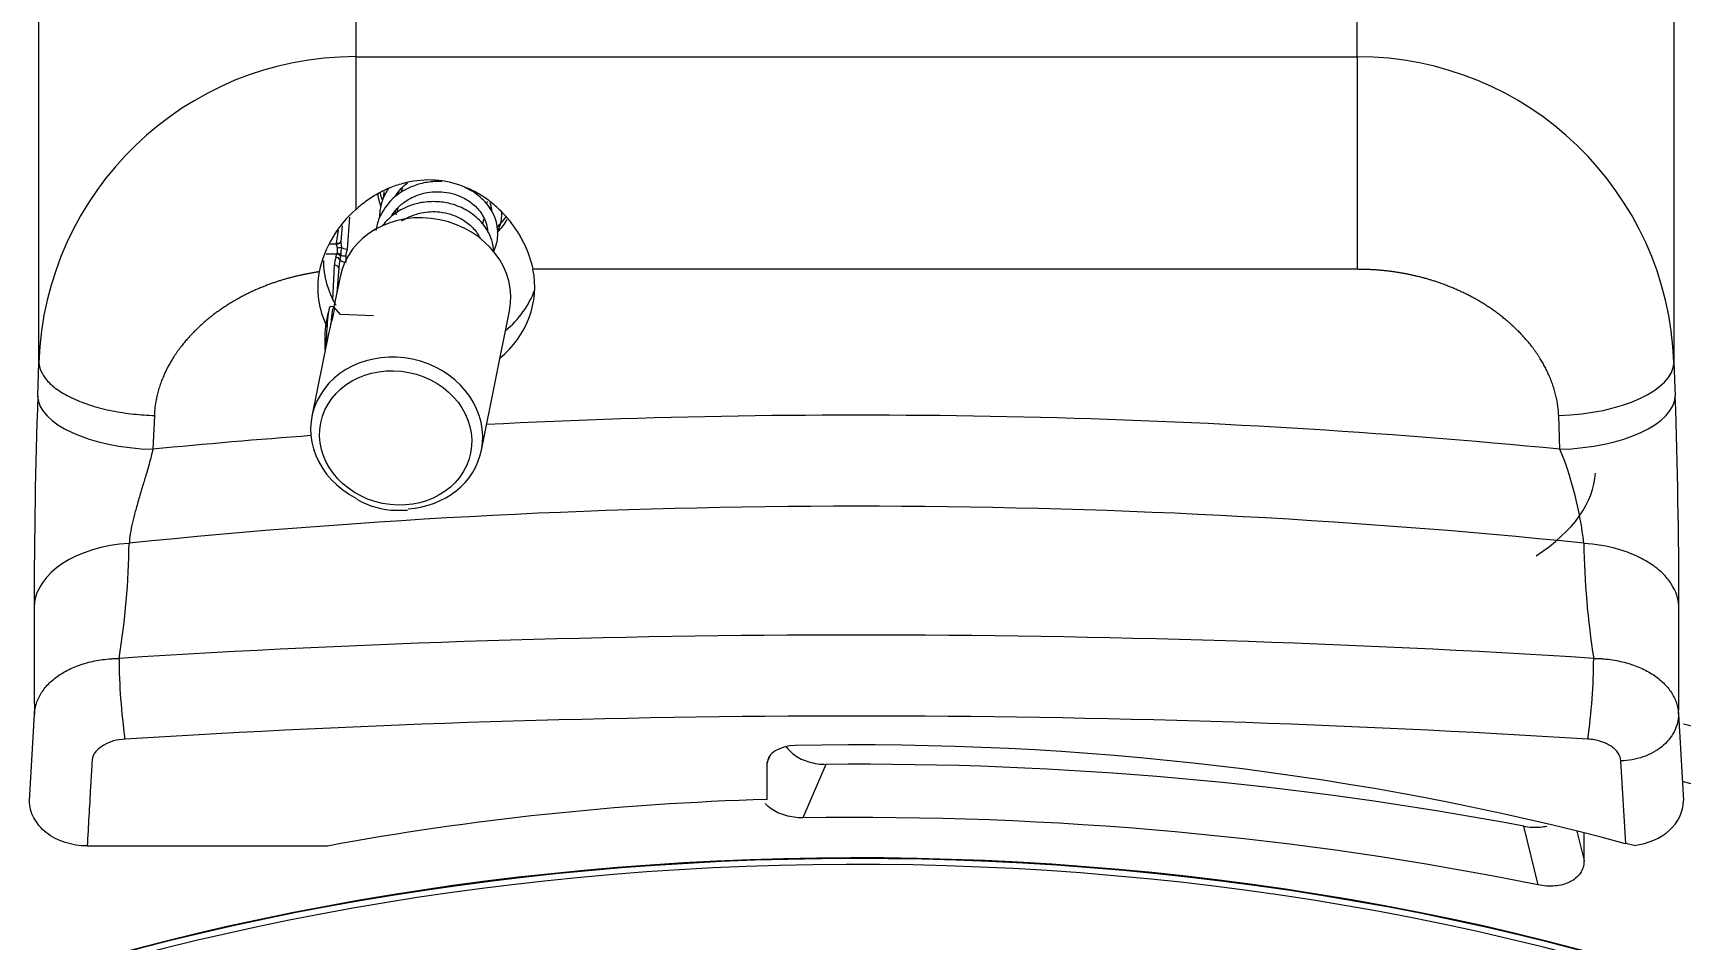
# Model space of a CAD drawing. Header units: millimetres. Extents: x 886808 to 1650903, y -1008069 to 230892.
# Drawn here: x 935637.3 to 935751.7, y -346851.4 to -346788.5 of the extents above; entities that cross this region are included whole.
import ezdxf

# ---------------------------------------------------------------- set-up
doc = ezdxf.new("R2010")
doc.units = ezdxf.units.MM
doc.layers.get('0').update_dxf_attribs({"lineweight": 0})
for name, color, linetype, lineweight in [('A_Dim', 8, 'Continuous', 5), ('hatch', 250, 'Continuous', 0), ('I-FURN', 252, 'Continuous', 5)]:
    doc.layers.add(name, color=color, linetype=linetype, lineweight=lineweight)
doc.styles.add('TIÊU ĐỀ', font='arial.ttf', dxfattribs={"height": 230})
doc.dimstyles.new('1-100', dxfattribs={"dimtxt": 230, "dimasz": 150, "dimexe": 150, "dimexo": 300, "dimgap": 90, "dimtad": 1, "dimdec": 0, "dimrnd": 5, "dimzin": 0, "dimtxsty": 'TIÊU ĐỀ', "dimblk": 'ARCHTICK', "dimcen": 100, "dimdle": 120, "dimclrd": 256, "dimclre": 256, "dimclrt": 2, "dimadec": 0, "dimazin": 0, "dimtfac": 1, "dimtdec": 0, "dimtix": 1, "dimtmove": 1, "dimatfit": 3, "dimldrblk": 'OPEN30', "dimfxl": 900, "dimtolj": 1, "dimtzin": 0, "dimlwd": 13, "dimlwe": 13, "dimarcsym": 1})

# ---------------------------------------------------------------- blocks, each defined once
blk = doc.blocks.new('A$C26DD556D')
at = {"layer": 'hatch', "transparency": 33554636}
for p, q in [((2550.62, 23431.6, 0), (2550.62, 23395.34, 0)), ((2620.13, 23395.34, 0), (2620.13, 23431.6, 0)), ((2528.63, 23374.13, 0), (2528.63, 23429.55, 0)), ((2642.11, 23429.55, 0), (2642.11, 23374.13, 0)), ((2550.62, 23395.34, 0), (2620.13, 23395.34, 0)), ((2550.62, 23395.34, 0), (2550.62, 23384.73, 0)), ((2620.13, 23395.34, 0), (2620.13, 23380.59, 0)), ((2553.83, 23386.25, 0), (2553.76, 23385.91, 0)), ((2553.55, 23384.86, 0), (2553.48, 23384.52, 0)), ((2559.72, 23385.11, 0), (2559.76, 23385.3, 0)), ((2549.67, 23383.6, 0), (2549.59, 23382.53, 0)), ((2550.19, 23384.22, 0), (2550.02, 23381.99, 0)), ((2559.44, 23383.72, 0), (2559.51, 23384.07, 0)), ((2548.83, 23382.35, 0), (2549.29, 23382.35, 0)), ((2549.29, 23382.41, 0), (2549.42, 23383.3, 0)), ((2549.31, 23381.65, 0), (2548.56, 23381.65, 0)), ((2549.24, 23381.45, 0), (2549.31, 23381.65, 0)), ((2549.31, 23381.65, 0), (2549.33, 23381.7, 0)), ((2549.57, 23381.5, 0), (2549.52, 23381.25, 0)), ((2549.57, 23381.59, 0), (2549.57, 23381.5, 0)), ((2549.94, 23381.52, 0), (2549.94, 23381.07, 0)), ((2549.03, 23378.46, 0), (2549.14, 23380.88, 0)), ((2549.53, 23380.08, 0), (2549.1, 23377.98, 0)), ((2549.44, 23380.69, 0), (2549.3, 23378.95, 0)), ((2620.13, 23380.59, 0), (2562.93, 23380.59, 0)), ((2549.09, 23377.99, 0), (2548.84, 23378, 0)), ((2549.57, 23377.46, 0), (2549.1, 23377.98, 0)), ((2551.85, 23377.36, 0), (2549.56, 23377.46, 0)), ((2559.34, 23368.04, 0), (2561.29, 23377.71, 0)), ((2548.75, 23376.23, 0), (2547.58, 23370.41, 0)), ((2528.55, 23371.78, 0), (2528.63, 23374.13, 0)), ((2642.11, 23374.13, 0), (2642.19, 23371.78, 0)), ((2536.64, 23370.45, 0), (2536.54, 23368.1, 0)), ((2634.2, 23368.1, 0), (2634.11, 23370.45, 0)), ((2553.43, 23363.87, 0), (2554.22, 23363.88, 0)), ((2527.97, 23343.73, 0), (2528.31, 23349.72, 0)), ((2642.43, 23349.72, 0), (2642.77, 23343.73, 0)), ((2579.17, 23346.37, 0), (2579.4, 23346.9, 0)), ((2579.17, 23343.81, 0), (2579.17, 23346.32, 0)), ((2583.25, 23346.24, 0), (2581.64, 23342.53, 0)), ((2638.76, 23340.74, 0), (2638.43, 23346.48, 0)), ((2632.68, 23337.88, 0), (2631.68, 23341.95, 0)), ((2635.38, 23341.61, 0), (2635.87, 23339.57, 0)), ((2635.87, 23339.57, 0), (2635.87, 23341.49, 0)), ((2531.98, 23340.58, 0), (2548.66, 23340.58, 0)), ((2639.35, 23340.61, 0), (2638.76, 23340.74, 0))]:
    blk.add_line(p, q, dxfattribs=at)
for centre, radius, start, end in [((2550.59, 23373.37, 0), 21.98, 89.9425, 177.9978), ((2620.13, 23373.35, 0), 21.99, 2.0431, 90.0167), ((2555.77, 23378.8, 0), 7.86, 130.9566, 168.1174), ((2551.65, 23382.49, 0), 2.06, 179.269, 189.6637), ((2548.17, 23381.94, 0), 1.18, 347.9532, 6.4927), ((2567.78, 23380.51, 0), 18.24, 174.8627, 176.609), ((2556.46, 23375.64, 0), 8, 163.6955, 177.9605), ((2556.46, 23375.64, 0), 8, 182.0395, 185.0107), ((2978.78, 23356.53, 0), 450.49, 178.059, 179.9098), ((2193.98, 23356.56, 0), 448.48, 0.086, 1.9451), ((2585.37, 22864.47, 0), 506, 84.4624, 92.9082), ((2585.37, 22864.47, 0), 506, 94.2913, 95.5376), ((2611.31, 23358.83, 0), 24.7, 6.3875, 22.0617), ((2553.51, 23369.43, 0), 5.56, 239.6151, 269.0992), ((2480.6, 23362.25, 0), 54.29, 350.8211, 359.2866), ((2690.3, 23362.26, 0), 54.45, 180.7258, 189.1665), ((3849.52, 23357.68, 0), 1321.23, 180.01912, 180.34519), ((1321.23, 23357.68, 0), 1321.23, 359.65481, 359.98088), ((2574.82, 23353.74, 0), 40.63, 180.2159, 188.1436), ((2595.9, 23353.74, 0), 40.64, 351.8584, 359.7829)]:
    blk.add_arc(centre, radius, start, end, dxfattribs=at)
for centre, major_axis, ratio, start_param, end_param in [((2556.85, 23386.03, 0), (4.66, -0.94), 0.874049, 3.421201, 3.629399), ((2556.94, 23386.51, 0), (4.66, -0.94), 0.874049, 3.520988, 3.645801), ((2556.94, 23386.51, 0), (3.43, -0.69), 0.874049, 3.559458, 3.594368), ((2555.41, 23378.89, 0), (-5.88, 1.19), 0.874049, 3.141593, 6.283185), ((2556.94, 23386.51, 0), (3.43, -0.69), 0.874049, 5.915429, 5.961488), ((2556.94, 23386.51, 0), (4.66, -0.94), 0.874049, 5.716851, 5.928085), ((2556.85, 23386.03, 0), (4.66, -0.94), 0.874049, 5.763245, 6.015671), ((2549.29, 23382.59, 0), (-0.297, 0.044), 0.611523, 1.660984, 3.112345), ((2549.29, 23382.54, 0), (0.3, -0.015), 0.615172, 4.743539, 6.255494), ((2550.09, 23382.34, 0), (-0.8, -0.074), 0.851421, 6.078596, 6.161346), ((2555.9, 23381.27, 0), (-7.53, -0.15), 0.895469, -0.011074, 0.466986), ((2549.95, 23381, 0), (-0.22, -1.25), 0.625598, 4.455996, 4.916978), ((2549.24, 23381.21, 0), (0.283, -0.098), 0.770569, 0.56917, 1.832461), ((2549.31, 23381.42, 0), (0.286, -0.091), 0.773369, 0.75536, 1.811622), ((2549.33, 23381.49, 0), (0.298, -0.038), 0.692732, 0.690245, 1.660199), ((2549.35, 23382.1, 0), (0.294, 0.06), 0.064272, 4.699243, 5.857438), ((2549.95, 23380.77, 0), (0.16, 1.4), 0.352761, 1.258867, 1.71985), ((2549.99, 23381.31, 0), (-0.498, 0.04), 0.483198, 0.403168, 1.332599), ((2549.98, 23381.76, 0), (-0.497, -0.057), 0.467505, 0.546226, 1.420677), ((2550.06, 23382.22, 0), (-0.498, 0.04), 0.483198, 0.490141, 1.512982), ((2555.51, 23379.35, 0), (-7.53, -0.15), 0.895469, -0.180316, 0.396646), ((2549.14, 23380.64, 0), (-0.3, 0.013), 0.787737, 3.204222, 4.746141), ((2555.51, 23379.35, 0), (-7.53, -0.15), 0.895469, 2.299109, 3.304054), ((2555.9, 23381.27, 0), (-7.53, -0.15), 0.895469, 2.299109, 2.800659), ((2548.75, 23376, 0), (-0.09, -2), 0.084301, 3.141593, 5.087919), ((2549, 23375.99, 0), (-0.09, -2), 0.084301, 3.056889, 4.315195), ((2556.46, 23375.42, 0), (8, 0), 0.478469, 3.084182, 3.245591), ((2556.46, 23375.86, 0), (8, 0), 0.478469, 3.124556, 3.296222), ((2553.46, 23369.22, 0), (5.88, -1.19), 0.874049, 0, 4.399644), ((2634.11, 23373.96, 0), (8.01, 0.28), 0.438155, 4.697089, 6.252586), ((2536.54, 23371.61, 0), (-8, 0.28), 0.438155, 0.030599, 1.586096), ((2634.2, 23371.61, 0), (8, 0.28), 0.438155, 4.697089, 6.252586), ((2553.46, 23369.22, 0), (5.88, -1.19), 0.874049, 5.02115, 6.283185), ((2609.66, 23366.65, 0), (-27, 0), 0.41481, 2.581841, 3.124139), ((2585.37, 22861.84, 0), (0, -502.31), 0.995409, 3.040454, 3.242732), ((2535.63, 23357.08, 0), (-7.34, 0), 0.615661, 4.813528, 6.248279), ((2585.37, 23047.38, 0), (-500, 0), 0.615661, 4.609861, 4.814917), ((2585.37, 23044.22, 0), (496, 0), 0.615661, 1.468268, 1.673324), ((2585.37, 23259.05, 0), (-157, 0), 0.615661, 1.059776, 4.338128), ((2581.17, 23346.32, 0), (-2, 0), 0.615661, 4.744334, 6.283185), ((2585.37, 23265.4, 0), (-133.5, 0), 0.615661, 4.300993, 4.744334), ((2585.37, 23261.4, 0), (127.18, 0), 0.615661, 0, 3.544314), ((2585.37, 23261.56, 0), (127, 0), 0.615661, 0, 3.549966), ((2585.37, 23249.59, 0), (-157, 0), 0.615661, 4.412963, 4.725881), ((2585.37, 23261.41, 0), (126.5, 0), 0.615661, 0, 3.555297), ((2585.37, 23259.05, 0), (-151, 0), 0.615661, 0.734046, 4.322472), ((2585.37, 23265.4, 0), (-127.5, 0), 0.615661, 4.761036, 5.004469), ((2638.77, 23343.73, 0), (4, 0), 0.787531, 4.859228, 6.283185), ((2585.37, 23249.59, 0), (151, 0), 0.615661, 1.252158, 1.59553)]:
    blk.add_ellipse(centre, major_axis=major_axis, ratio=ratio, start_param=start_param, end_param=end_param, dxfattribs=at)
blk.add_ellipse((2553.39, 23368.89, 0), major_axis=(-5.2, 1.05), ratio=0.874049, dxfattribs=at)
for points, degree, knots in [([(2562.93, 23380.59, 0), (2562.8, 23381.19, 0), (2562.6, 23381.77, 0), (2562.18, 23382.64, 0), (2562.02, 23382.93, 0), (2561.67, 23383.48, 0), (2561.48, 23383.74, 0), (2561.06, 23384.25, 0), (2560.83, 23384.5, 0), (2560.35, 23384.96, 0), (2560.09, 23385.18, 0), (2559.56, 23385.58, 0), (2559.28, 23385.76, 0), (2558.69, 23386.08, 0), (2558.39, 23386.23, 0), (2557.45, 23386.58, 0), (2556.8, 23386.73, 0), (2555.45, 23386.82, 0), (2554.79, 23386.76, 0), (2553.8, 23386.53, 0), (2553.48, 23386.43, 0), (2552.86, 23386.19, 0), (2552.55, 23386.05, 0), (2551.96, 23385.73, 0), (2551.68, 23385.55, 0), (2551.13, 23385.17, 0), (2550.87, 23384.96, 0), (2550.62, 23384.73, 0)], 3, [0, 0, 0, 0, 0.125, 0.125, 0.1875, 0.1875, 0.25, 0.25, 0.3125, 0.3125, 0.375, 0.375, 0.4375, 0.4375, 0.5, 0.5, 0.625, 0.625, 0.75, 0.75, 0.8125, 0.8125, 0.875, 0.875, 0.9375, 0.9375, 1, 1, 1, 1]), ([(2556.59, 23386.67, 0), (2556.25, 23386.69, 0), (2555.58, 23386.66, 0), (2554.51, 23386.38, 0), (2553.35, 23385.75, 0), (2552.51, 23384.78, 0), (2552.12, 23383.85, 0), (2552.04, 23383.43, 0), (2552.02, 23383.28, 0)], 3, [0.7355056, 0.7355056, 0.7355056, 0.7355056, 0.773535, 0.811774, 0.8608752, 0.9246464, 0.9614425, 0.9798945, 0.9798945, 0.9798945, 0.9798945]), ([(2552.92, 23386.24, 0), (2552.85, 23386.15, 0), (2552.62, 23385.78, 0), (2552.33, 23385.08, 0), (2552.28, 23384.51, 0), (2552.25, 23384.16, 0)], 3, [0.91064409, 0.91064409, 0.91064409, 0.91064409, 0.92464635, 0.96144246, 1, 1, 1, 1]), ([(2553.13, 23384.33, 0), (2553.23, 23384.5, 0), (2553.53, 23384.89, 0), (2554.05, 23385.32, 0), (2554.71, 23385.68, 0), (2555.58, 23385.97, 0), (2556.57, 23386.01, 0), (2557.46, 23385.83, 0), (2558.19, 23385.53, 0), (2558.89, 23385.05, 0), (2559.51, 23384.3, 0), (2559.74, 23383.63, 0), (2559.77, 23383.24, 0), (2559.78, 23383.18, 0)], 3, [0.0801392, 0.0801392, 0.0801392, 0.0801392, 0.1097039, 0.1486835, 0.176184, 0.2140675, 0.2720629, 0.3074129, 0.3368105, 0.3805705, 0.4281356, 0.4863199, 0.4964839, 0.4964839, 0.4964839, 0.4964839]), ([(2553.4, 23385.71, 0), (2553.51, 23385.89, 0), (2553.76, 23386.21, 0), (2554.05, 23386.48, 0), (2554.21, 23386.59, 0)], 3, [0.08013921, 0.08013921, 0.08013921, 0.08013921, 0.10970392, 0.13695482, 0.13695482, 0.13695482, 0.13695482]), ([(2560.18, 23381.79, 0), (2560.33, 23382.1, 0), (2560.54, 23382.83, 0), (2560.42, 23384.04, 0), (2559.79, 23385.16, 0), (2558.96, 23385.88, 0), (2558.39, 23386.19, 0), (2558.2, 23386.27, 0)], 3, [0.4383242, 0.4383242, 0.4383242, 0.4383242, 0.4843733, 0.5397187, 0.5957314, 0.6475026, 0.6713144, 0.6713144, 0.6713144, 0.6713144]), ([(2560.2, 23381.81, 0), (2560.19, 23382.08, 0), (2560.06, 23382.78, 0), (2559.51, 23383.77, 0), (2558.54, 23384.61, 0), (2557.48, 23385.1, 0), (2556.4, 23385.31, 0), (2555.34, 23385.28, 0), (2554.23, 23385, 0), (2553.25, 23384.46, 0), (2552.71, 23383.92, 0), (2552.5, 23383.66, 0)], 3, [0.5031231, 0.5031231, 0.5031231, 0.5031231, 0.5397187, 0.5957314, 0.6475026, 0.6927365, 0.7307115, 0.773535, 0.811774, 0.8608752, 0.9014394, 0.9014394, 0.9014394, 0.9014394]), ([(2553.45, 23384.37, 0), (2553.44, 23384.38, 0), (2553.41, 23384.47, 0), (2553.38, 23384.57, 0), (2553.36, 23384.65, 0)], 3, [0.94189437, 0.94189437, 0.94189437, 0.94189437, 0.94349985, 0.95616223, 0.95616223, 0.95616223, 0.95616223]), ([(2553.81, 23383.94, 0), (2553.82, 23383.95, 0), (2554, 23384.06, 0), (2554.43, 23384.3, 0), (2555.3, 23384.58, 0), (2556.29, 23384.63, 0), (2557.18, 23384.44, 0), (2557.91, 23384.14, 0), (2558.61, 23383.66, 0), (2559.04, 23383.14, 0), (2559.22, 23382.81, 0), (2559.26, 23382.73, 0)], 3, [0.1463828, 0.1463828, 0.1463828, 0.1463828, 0.1486835, 0.176184, 0.2140675, 0.2720629, 0.3074129, 0.3368105, 0.3805705, 0.4281356, 0.4415954, 0.4415954, 0.4415954, 0.4415954]), ([(2559.93, 23385.22, 0), (2559.99, 23385.06, 0), (2560.04, 23384.84, 0), (2560.05, 23384.62, 0), (2560.06, 23384.56, 0)], 3, [0.45849765, 0.45849765, 0.45849765, 0.45849765, 0.48631994, 0.49648395, 0.49648395, 0.49648395, 0.49648395]), ([(2560.46, 23383.18, 0), (2560.61, 23383.49, 0), (2560.75, 23383.97, 0), (2560.76, 23384.46, 0), (2560.75, 23384.62, 0)], 3, [0.43832422, 0.43832422, 0.43832422, 0.43832422, 0.48437332, 0.50467892, 0.50467892, 0.50467892, 0.50467892]), ([(2550.02, 23381.99, 0), (2550.01, 23381.91, 0), (2549.98, 23381.83, 0), (2549.95, 23381.72, 0), (2549.94, 23381.68, 0), (2549.93, 23381.6, 0), (2549.93, 23381.56, 0), (2549.94, 23381.52, 0)], 3, [0, 0, 0, 0, 0.5, 0.5, 0.75, 0.75, 1, 1, 1, 1]), ([(2548.08, 23380.42, 0), (2547.29, 23380.3, 0), (2546.53, 23380.12, 0), (2545.45, 23379.87, 0), (2544.42, 23379.47, 0), (2543.31, 23379.05, 0), (2542.31, 23378.47, 0), (2541.21, 23377.85, 0), (2540.28, 23377.07, 0), (2539.27, 23376.22, 0), (2538.5, 23375.24, 0), (2537.67, 23374.16, 0), (2537.2, 23373, 0), (2536.68, 23371.72, 0), (2536.64, 23370.45, 0)], 2, [0, 0, 0, 0.111674, 0.111674, 0.259729, 0.259729, 0.407783, 0.407783, 0.555837, 0.555837, 0.703891, 0.703891, 0.851946, 0.851946, 1, 1, 1]), ([(2634.11, 23370.45, 0), (2634.06, 23371.72, 0), (2633.54, 23373, 0), (2633.07, 23374.16, 0), (2632.24, 23375.24, 0), (2631.48, 23376.22, 0), (2630.46, 23377.07, 0), (2629.53, 23377.85, 0), (2628.44, 23378.47, 0), (2627.43, 23379.05, 0), (2626.32, 23379.47, 0), (2625.3, 23379.87, 0), (2624.22, 23380.12, 0), (2623.2, 23380.36, 0), (2622.15, 23380.48, 0), (2621.17, 23380.59, 0), (2620.13, 23380.59, 0)], 2, [0, 0, 0, 0.125, 0.125, 0.25, 0.25, 0.375, 0.375, 0.5, 0.5, 0.625, 0.625, 0.75, 0.75, 0.875, 0.875, 1, 1, 1]), ([(2549.13, 23377.86, 0), (2549.13, 23377.86, 0), (2549.14, 23377.84, 0), (2549.12, 23377.7, 0), (2549, 23377.24, 0), (2548.86, 23376.7, 0), (2548.78, 23376.35, 0), (2548.75, 23376.23, 0)], 3, [0.1881496, 0.1881496, 0.1881496, 0.1881496, 0.1906782, 0.2500399, 0.3099426, 0.371473, 0.4035074, 0.4035074, 0.4035074, 0.4035074]), ([(2528.63, 23374.13, 0), (2528.64, 23373.93, 0), (2528.69, 23373.71, 0), (2528.88, 23373.28, 0), (2529.03, 23373.06, 0), (2529.43, 23372.62, 0), (2529.68, 23372.4, 0), (2530.28, 23371.99, 0), (2530.63, 23371.8, 0), (2531.41, 23371.44, 0), (2531.84, 23371.28, 0), (2532.75, 23370.99, 0), (2533.23, 23370.87, 0), (2534.2, 23370.68, 0), (2534.7, 23370.6, 0), (2535.68, 23370.5, 0), (2536.17, 23370.46, 0), (2536.64, 23370.45, 0)], 3, [0, 0, 0, 0, 0.125, 0.125, 0.25, 0.25, 0.375, 0.375, 0.5, 0.5, 0.625, 0.625, 0.75, 0.75, 0.875, 0.875, 1, 1, 1, 1]), ([(2536.54, 23368.1, 0), (2536.5, 23367.95, 0), (2536.42, 23367.61, 0), (2536.27, 23367.05, 0), (2536.07, 23366.35, 0), (2535.82, 23365.55, 0), (2535.56, 23364.67, 0), (2535.32, 23363.82, 0), (2535.11, 23363, 0), (2534.96, 23362.25, 0), (2534.91, 23361.79, 0), (2534.89, 23361.57, 0)], 3, [0, 0, 0, 0, 0.074804, 0.161063, 0.258816, 0.386768, 0.514386, 0.648353, 0.762192, 0.886522, 1, 1, 1, 1]), ([(2642.45, 23357.23, 0), (2642.42, 23357.73, 0), (2642.26, 23358.25, 0), (2641.76, 23359.01, 0), (2641.56, 23359.26, 0), (2641.07, 23359.74, 0), (2640.79, 23359.96, 0), (2640.16, 23360.37, 0), (2639.82, 23360.56, 0), (2639.08, 23360.89, 0), (2638.69, 23361.03, 0), (2637.49, 23361.39, 0), (2636.66, 23361.52, 0), (2635.85, 23361.57, 0)], 3, [0, 0, 0, 0, 0.25, 0.25, 0.375, 0.375, 0.5, 0.5, 0.625, 0.625, 0.75, 0.75, 1, 1, 1, 1]), ([(2528.31, 23349.72, 0), (2528.32, 23349.78, 0), (2528.32, 23349.85, 0), (2528.34, 23349.98, 0), (2528.35, 23350.04, 0), (2528.39, 23350.24, 0), (2528.45, 23350.49, 0), (2528.55, 23350.74, 0), (2528.67, 23350.98, 0), (2528.74, 23351.1, 0), (2528.97, 23351.45, 0), (2529.15, 23351.68, 0), (2529.57, 23352.09, 0), (2529.82, 23352.29, 0), (2530.35, 23352.64, 0), (2530.64, 23352.8, 0), (2531.27, 23353.07, 0), (2531.6, 23353.19, 0), (2532.3, 23353.38, 0), (2532.67, 23353.46, 0), (2533.23, 23353.53, 0), (2533.42, 23353.55, 0), (2533.71, 23353.57, 0), (2533.81, 23353.58, 0), (2534, 23353.59, 0), (2534.1, 23353.59, 0), (2534.2, 23353.59, 0)], 3, [0, 0, 0, 0, 0.03125, 0.03125, 0.0625, 0.0625, 0.125, 0.1875, 0.1875, 0.25, 0.25, 0.375, 0.375, 0.5, 0.5, 0.625, 0.625, 0.75, 0.75, 0.875, 0.875, 0.9375, 0.9375, 0.96875, 0.96875, 1, 1, 1, 1]), ([(2636.55, 23353.59, 0), (2636.64, 23353.59, 0), (2636.74, 23353.59, 0), (2636.94, 23353.58, 0), (2637.03, 23353.58, 0), (2637.32, 23353.55, 0), (2637.7, 23353.52, 0), (2638.07, 23353.45, 0), (2638.43, 23353.38, 0), (2638.61, 23353.34, 0), (2639.14, 23353.19, 0), (2639.47, 23353.07, 0), (2640.1, 23352.8, 0), (2640.39, 23352.64, 0), (2640.93, 23352.29, 0), (2641.17, 23352.09, 0), (2641.59, 23351.68, 0), (2641.78, 23351.45, 0), (2642.08, 23350.99, 0), (2642.2, 23350.75, 0), (2642.32, 23350.37, 0), (2642.36, 23350.24, 0), (2642.39, 23350.04, 0), (2642.4, 23349.98, 0), (2642.42, 23349.85, 0), (2642.43, 23349.78, 0), (2642.43, 23349.72, 0)], 3, [0, 0, 0, 0, 0.03125, 0.03125, 0.0625, 0.0625, 0.125, 0.1875, 0.1875, 0.25, 0.25, 0.375, 0.375, 0.5, 0.5, 0.625, 0.625, 0.75, 0.75, 0.875, 0.875, 0.9375, 0.9375, 0.96875, 0.96875, 1, 1, 1, 1]), ([(2642.43, 23349.72, 0), (2642.43, 23349.3, 0), (2642.32, 23348.89, 0), (2641.92, 23348.12, 0), (2641.63, 23347.76, 0), (2640.89, 23347.16, 0), (2640.44, 23346.92, 0), (2639.48, 23346.58, 0), (2638.95, 23346.49, 0), (2638.43, 23346.48, 0)], 3, [0, 0, 0, 0, 0.25, 0.25, 0.5, 0.5, 0.75, 0.75, 1, 1, 1, 1]), ([(2534.61, 23347.99, 0), (2534.33, 23347.97, 0), (2534.07, 23347.93, 0), (2533.56, 23347.79, 0), (2533.33, 23347.69, 0), (2532.93, 23347.46, 0), (2532.76, 23347.33, 0), (2532.56, 23347.1, 0), (2532.5, 23347.03, 0), (2532.41, 23346.87, 0), (2532.38, 23346.79, 0), (2532.33, 23346.62, 0), (2532.32, 23346.53, 0), (2532.31, 23346.36, 0), (2532.29, 23346.11, 0), (2532.26, 23345.51, 0), (2532.15, 23343.64, 0), (2532.05, 23341.94, 0), (2531.98, 23340.58, 0)], 3, [0, 0, 0, 0, 0.0625, 0.0625, 0.125, 0.125, 0.1875, 0.1875, 0.21875, 0.21875, 0.25, 0.25, 0.28125, 0.28125, 0.3125, 0.375, 0.5, 1, 1, 1, 1]), ([(2580.49, 23347.46, 0), (2580.55, 23347.39, 0), (2580.61, 23347.31, 0), (2580.79, 23347.11, 0), (2580.92, 23347, 0), (2581.21, 23346.79, 0), (2581.37, 23346.69, 0), (2581.71, 23346.53, 0), (2581.89, 23346.46, 0), (2582.26, 23346.35, 0), (2582.46, 23346.31, 0), (2582.85, 23346.25, 0), (2583.05, 23346.24, 0), (2583.25, 23346.24, 0)], 3, [0.3043812, 0.3043812, 0.3043812, 0.3043812, 0.375, 0.375, 0.5, 0.5, 0.625, 0.625, 0.75, 0.75, 0.875, 0.875, 1, 1, 1, 1]), ([(2638.43, 23346.48, 0), (2638.42, 23346.67, 0), (2638.35, 23346.85, 0), (2638.18, 23347.11, 0), (2638.11, 23347.2, 0), (2637.94, 23347.35, 0), (2637.85, 23347.43, 0), (2637.64, 23347.57, 0), (2637.52, 23347.63, 0), (2637.28, 23347.74, 0), (2637.15, 23347.79, 0), (2636.87, 23347.87, 0), (2636.73, 23347.91, 0), (2636.44, 23347.96, 0), (2636.29, 23347.98, 0), (2636.14, 23347.99, 0)], 3, [0, 0, 0, 0, 0.25, 0.25, 0.375, 0.375, 0.5, 0.5, 0.625, 0.625, 0.75, 0.75, 0.875, 0.875, 1, 1, 1, 1]), ([(2531.98, 23340.58, 0), (2531.71, 23340.58, 0), (2531.45, 23340.6, 0), (2530.94, 23340.68, 0), (2530.69, 23340.74, 0), (2530.2, 23340.89, 0), (2529.97, 23340.99, 0), (2529.54, 23341.22, 0), (2529.33, 23341.35, 0), (2528.96, 23341.64, 0), (2528.8, 23341.8, 0), (2528.51, 23342.15, 0), (2528.38, 23342.33, 0), (2528.18, 23342.71, 0), (2528.1, 23342.91, 0), (2528, 23343.31, 0), (2527.97, 23343.52, 0), (2527.97, 23343.73, 0)], 3, [0, 0, 0, 0, 0.125, 0.125, 0.25, 0.25, 0.375, 0.375, 0.5, 0.5, 0.625, 0.625, 0.75, 0.75, 0.875, 0.875, 1, 1, 1, 1]), ([(2581.64, 23342.53, 0), (2581.43, 23342.53, 0), (2581.24, 23342.54, 0), (2580.84, 23342.59, 0), (2580.65, 23342.63, 0), (2580.27, 23342.74, 0), (2580.09, 23342.8, 0), (2579.75, 23342.96, 0), (2579.59, 23343.06, 0), (2579.3, 23343.26, 0), (2579.17, 23343.38, 0), (2579.05, 23343.51, 0), (2579.04, 23343.52, 0), (2579.03, 23343.52, 0)], 3, [0, 0, 0, 0, 0.125, 0.125, 0.25, 0.25, 0.375, 0.375, 0.5, 0.5, 0.625, 0.625, 0.6317927, 0.6317927, 0.6317927, 0.6317927]), ([(2631.68, 23341.95, 0), (2632.08, 23341.87, 0), (2632.47, 23341.85, 0), (2633, 23341.9, 0), (2633.14, 23341.93, 0), (2633.28, 23341.96, 0)], 3, [0, 0, 0, 0, 0.25, 0.25, 0.3490328, 0.3490328, 0.3490328, 0.3490328]), ([(2635.87, 23339.57, 0), (2635.87, 23339.4, 0), (2635.85, 23339.24, 0), (2635.76, 23338.94, 0), (2635.69, 23338.8, 0), (2635.51, 23338.55, 0), (2635.41, 23338.43, 0), (2635.16, 23338.23, 0), (2635.02, 23338.14, 0), (2634.72, 23337.99, 0), (2634.55, 23337.93, 0), (2634.21, 23337.85, 0), (2634.03, 23337.82, 0), (2633.66, 23337.79, 0), (2633.46, 23337.78, 0), (2633.07, 23337.81, 0), (2632.88, 23337.84, 0), (2632.68, 23337.88, 0)], 3, [0, 0, 0, 0, 0.125, 0.125, 0.25, 0.25, 0.375, 0.375, 0.5, 0.5, 0.625, 0.625, 0.75, 0.75, 0.875, 0.875, 1, 1, 1, 1])]:
    blk.add_open_spline(points, degree=degree, knots=knots, dxfattribs=at)
for points, degree in [([(2552.57, 23385.98, 0), (2552.56, 23385.84, 0), (2552.54, 23385.7, 0), (2552.53, 23385.55, 0)], 3), ([(2549.35, 23382.08, 0), (2549.31, 23382.18, 0), (2549.28, 23382.27, 0), (2549.29, 23382.35, 0)], 3), ([(2549.59, 23382.56, 0), (2549.59, 23382.54, 0), (2549.59, 23382.52, 0)], 2)]:
    blk.add_open_spline(points, degree=degree, dxfattribs=at)
blk = doc.blocks.new('_ArchTick')
at = {"color": 0, "linetype": 'ByBlock', "const_width": 0.15}
blk.add_lwpolyline([(-0.5, -0.5), (0.5, 0.5)], dxfattribs=at)
blk = doc.blocks.new('*D1147')
at = {"layer": 'A_Dim', "lineweight": 13, "transparency": 16777216}
for p, q in [((936191.5, -345054.2), (936191.5, -346894.2)), ((935389.19, -345174.2), (936341.5, -345174.2)), ((935289.19, -346774.2), (936341.5, -346774.2))]:
    blk.add_line(p, q, dxfattribs=at)
at = {"layer": 'Defpoints', "color": 0, "transparency": 16777216}
for p in [(935089.19, -345174.2), (934989.19, -346774.2), (936191.5, -346774.2)]:
    blk.add_point(p, dxfattribs=at)
at = {"layer": 'A_Dim', "lineweight": 13, "transparency": 16777216, "xscale": 150, "yscale": 150, "zscale": 150}
for p, rotation in [((936191.5, -345174.2), 90), ((936191.5, -346774.2), 270)]:
    blk.add_blockref('_ArchTick', p, dxfattribs=dict(at, rotation=rotation))
at = {"layer": 'A_Dim', "color": 2, "transparency": 16777216, "insert": (935984.07, -345974.2), "char_height": 230, "attachment_point": 5, "rotation": 90, "style": 'TIÊU ĐỀ'}
blk.add_mtext('\\A1;1600', dxfattribs=at)
blk = doc.blocks.new('_Open30')
at = {"color": 0, "linetype": 'ByBlock', "lineweight": -2}
for p, q in [((-1, 0.26795), (0, 0)), ((0, 0), (-1, -0.26795)), ((0, 0), (-1, 0))]:
    blk.add_line(p, q, dxfattribs=at)
blk = doc.blocks.new('*D1148')
at = {"layer": 'A_Dim', "lineweight": 13, "transparency": 16777216}
for p, q in [((936191.5, -346774.2), (936191.5, -346624.2)), ((935289.19, -346774.2), (936341.5, -346774.2)), ((936191.5, -346774.2), (936191.5, -347399.2)), ((935723.5, -347399.2), (936341.5, -347399.2)), ((936191.5, -347399.2), (936191.5, -347549.2))]:
    blk.add_line(p, q, dxfattribs=at)
at = {"layer": 'Defpoints', "color": 0, "transparency": 16777216}
for p in [(934989.19, -346774.2), (935423.5, -347399.2), (936191.5, -347399.2)]:
    blk.add_point(p, dxfattribs=at)
at = {"layer": 'A_Dim', "lineweight": 13, "transparency": 16777216, "xscale": 150, "yscale": 150, "zscale": 150}
for p, rotation in [((936191.5, -346774.2), 270), ((936191.5, -347399.2), 90)]:
    blk.add_blockref('_ArchTick', p, dxfattribs=dict(at, rotation=rotation))
at = {"layer": 'A_Dim', "color": 2, "transparency": 16777216, "insert": (935984.07, -347086.7), "char_height": 230, "attachment_point": 5, "rotation": 90, "style": 'TIÊU ĐỀ'}
blk.add_mtext('\\A1;625', dxfattribs=at)

msp = doc.modelspace()

# ---------------------------------------------------------------- block references
at = {"layer": 'I-FURN', "transparency": 33554636}
msp.add_blockref('A$C26DD556D', (933109.12, -370185.5), dxfattribs=at)

# ---------------------------------------------------------------- dimensions: what is measured, and where the dimension line sits
at = {"layer": 'A_Dim'}
for base, p1, p2, picture, middle in [((936191.5, -346774.2), (935089.19, -345174.2), (934989.19, -346774.2), '*D1147', (935984.07, -345974.2)), ((936191.5, -347399.2), (934989.19, -346774.2), (935423.5, -347399.2), '*D1148', (935984.07, -347086.7))]:
    dim = msp.add_linear_dim(base=base, p1=p1, p2=p2, angle=90, dimstyle='1-100', dxfattribs=at)
    dim.commit()
    dim.dimension.update_dxf_attribs({"geometry": picture, "text_midpoint": middle})

doc.saveas('drawing.dxf')
